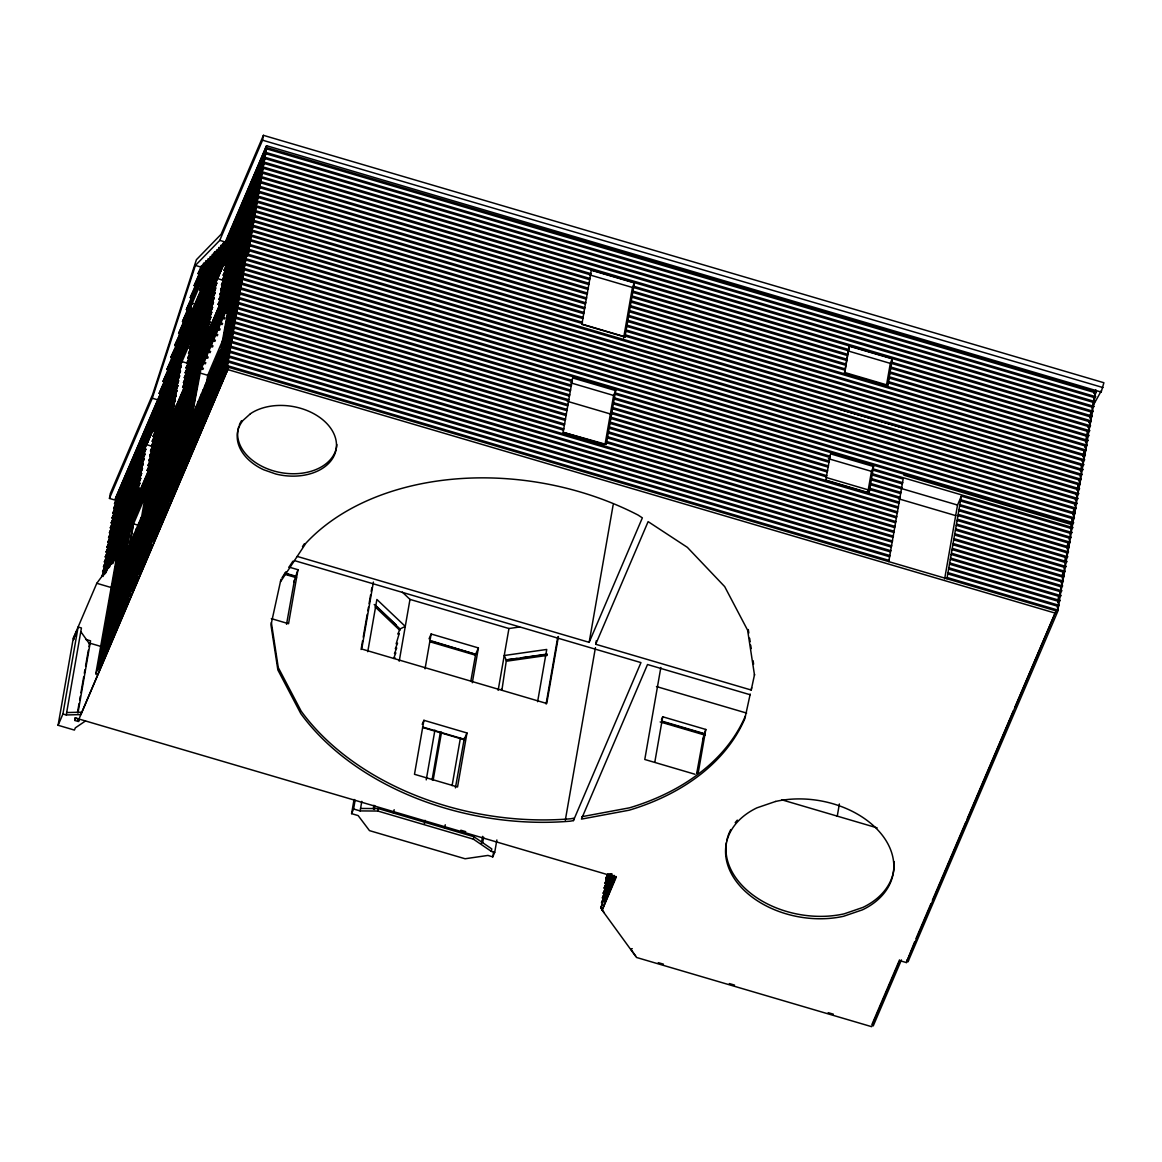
<?xml version="1.0" encoding="UTF-8"?>
<svg xmlns="http://www.w3.org/2000/svg" width="1162" height="1162" viewBox="0 0 1162 1162"><rect width="100%" height="100%" fill="white"/><g stroke="black" fill="none" stroke-linecap="round" stroke-linejoin="round"><path stroke-width="1.5" d="M517.046 658.389L506.429 659.9L501.882 690.286L501.33 689.051M74.818 720.455L75.239 718.043L79.205 719.104L78.13 721.428L74.818 720.455L75.051 717.884L616.238 877.179L602.134 910.18L636.5 957.459L871.602 1026.671L899.824 960.654L906.36 962.572L1056.084 610.863L226.982 366.829L246.475 255.074L1075.576 499.108L1076.927 503.32L1075.504 506.647M78.784 721.5L78.958 719.089L228.667 367.323L80.861 714.586L66.249 714.964L62.922 713.991L58.1 725.277L74.412 730.085L75.37 727.833L85.509 720.963M227.607 367.715L226.982 371.274L225.297 370.765L227.476 365.667L246.475 255.074M563.236 431.785L572.605 377.926L615.671 390.592L606.303 444.45L563.004 432.308L604.356 444.48M581.857 324.329L591.313 270.252L634.379 282.932L624.924 337.009L581.857 324.329L582.017 323.414L251.529 226.14M624.924 337.009L625.083 336.079L1080.631 470.174L1081.967 474.372L1079.832 479.383M826.371 476.841L826.051 480.182L869.118 492.848L873.548 466.499L830.481 453.834L826.371 476.841L611.546 413.614M844.759 372.508L849.204 346.16L892.256 358.84L887.826 385.188L844.759 372.508L844.454 373.249L849.611 374.774M888.756 561.609L903.164 479.02L872.822 470.087M946.928 578.734L961.337 496.13L1070.492 528.26L1071.829 532.472L1069.694 537.469M58.1 725.277L73.279 638.301L96.795 583.295L117.188 555.625M74.237 636.05L73.613 639.71L76.198 631.46M62.922 713.991L78.115 627.001L81.427 627.974L66.249 714.964M116.403 500.473L109.46 498.425L110.303 493.559L152.571 394.659L196.407 259.707L221.143 234.245L263.411 135.329L1103.9 382.734L1101.155 392.044L266.577 145.715L115.314 498.861L157.219 401.558M77.505 712.335L79.06 703.46M79.67 699.902L80.294 696.358M80.919 692.813L83.708 676.836M84.318 673.277L84.942 669.733M85.567 666.175L88.356 650.212M88.966 646.653L89.59 643.109L101.472 646.595M77.941 713.119L90.549 640.843L85.639 639.405M78.13 721.428L78.551 719.017M97.492 674.265L95.792 673.771L115.997 560.375L249.031 250.716L1076.433 494.257L1077.77 498.454L1076.346 501.795M95.792 673.771L97.695 669.312L117.202 557.557M100.818 663.328L99.888 668.658L98.189 668.15L117.696 556.395M98.189 668.15L100.092 663.691L119.599 551.95M100.019 666.262L99.395 669.806L97.695 669.312M103.215 657.721L102.285 663.037L100.586 662.543L120.093 550.788L121.792 551.282M100.586 662.543L102.488 658.084L121.995 546.329M102.416 660.655L101.791 664.199L100.092 663.691M105.611 652.114L104.682 657.431L102.982 656.937L122.489 545.181L124.189 545.675M102.982 656.937L104.885 652.478L124.392 540.722M107.703 648.265L107.078 651.824L105.379 651.316L124.886 539.56M105.379 651.316L107.296 646.871L126.789 535.116M110.099 642.659L109.475 646.203L107.79 645.709L127.283 533.954L128.982 534.462M107.209 649.427L106.584 652.971L104.885 652.478M107.79 645.709L109.693 641.25L129.185 529.494M112.496 637.052L111.872 640.596L110.187 640.102L129.679 528.347L131.379 528.841M109.606 643.821L108.981 647.365L107.296 646.871M110.187 640.102L112.089 635.643L131.596 523.888L133.281 524.396L146.964 492.383M112.307 636.427L111.378 641.758L109.693 641.25M112.583 634.481L127.341 549.902L129.243 545.457L114.486 630.036L112.583 634.481L114.283 634.989L114.893 631.46M114.718 630.821L113.789 636.137L112.089 635.643M117.289 625.853L116.679 629.383L114.98 628.874L133.281 524.396M129.374 547.622L133.514 523.844L138.423 525.282M114.98 628.874L116.883 624.415L131.64 539.836L133.339 540.345M117.101 625.243L116.185 630.53L114.486 630.036M119.686 620.247L119.076 623.762L117.377 623.268L132.134 538.689L134.037 534.23L135.736 534.723M117.377 623.268L119.279 618.809L134.037 534.23M122.083 614.625L121.473 618.155L119.773 617.661L134.531 533.067L136.433 528.623L138.133 529.117M119.497 619.636L118.582 624.924L116.883 624.415M119.773 617.661L121.676 613.202L136.433 528.623M121.589 615.787L120.979 619.302L119.279 618.809M125.104 605.489L123.869 612.548L122.17 612.04L136.927 527.461L138.844 523.002L140.529 523.51M122.17 612.04L124.073 607.581L138.844 523.002M123.985 610.181L123.375 613.696L121.676 613.202M127.5 599.882L126.266 606.927L124.566 606.433L139.338 521.854L141.241 517.395L142.926 517.903M124.566 606.433L126.469 601.974L141.241 517.395M126.702 602.802L125.772 608.089L124.073 607.581M128.662 601.32L126.963 600.827L146.47 489.071M126.963 600.827L128.88 596.367L148.373 484.612L150.072 485.106M131.059 595.714L129.36 595.205L148.867 483.45M128.793 598.953L128.169 602.482L126.469 601.974M129.36 595.205L131.277 590.761L150.769 479.005L152.469 479.499M131.19 593.317L130.565 596.861L128.88 596.367M134.385 584.776L133.456 590.093L131.771 589.599L151.263 477.843M131.771 589.599L133.674 585.14L153.181 473.384M133.586 587.711L132.962 591.255L131.277 590.761M136.782 579.17L135.867 584.486L134.167 583.992L153.66 472.237M134.167 583.992L136.07 579.533L155.577 467.778M135.983 582.089L135.373 585.648L133.674 585.14M138.263 578.879L136.564 578.371L156.071 466.63M136.564 578.371L138.467 573.926L157.974 462.171M141.59 567.942L140.66 573.273L138.961 572.764L158.468 461.009M138.38 576.483L137.77 580.027L136.07 579.533M138.961 572.764L140.863 568.305L160.371 456.564M143.986 562.335L143.057 567.652L141.357 567.158L160.864 455.402L162.564 455.896M140.776 570.876L140.166 574.42L138.467 573.926M141.357 567.158L143.26 562.698L162.767 450.943M146.078 558.501L145.453 562.045L143.754 561.551L163.261 449.796L164.96 450.29M143.754 561.551L145.657 557.092L165.164 445.337L166.863 445.83M148.475 552.88L147.85 556.438L146.151 555.93L165.658 444.174L167.357 444.683M146.151 555.93L148.053 551.471L167.56 439.73M147.981 554.042L147.356 557.586L145.657 557.092M150.247 550.817L148.547 550.323L168.054 438.568L169.754 439.062M148.547 550.323L150.45 545.864L169.957 434.109L171.656 434.617M152.643 545.21L150.944 544.717L170.451 432.961L172.15 433.455M150.682 546.648L149.753 551.979L148.053 551.471M150.944 544.717L152.861 540.257L172.354 428.502L174.053 428.996M155.664 536.045L155.04 539.604L153.355 539.095L172.847 427.34L174.547 427.848M153.355 539.095L155.258 534.651L174.75 422.895L176.45 423.389M155.476 535.435L154.546 540.751L152.861 540.257M157.436 533.983L155.752 533.489L175.244 421.733M155.752 533.489L157.654 529.03L177.161 417.274L178.846 417.783M157.872 529.828L156.943 535.145L155.258 534.651M159.848 528.376L158.148 527.882L177.655 416.127M158.148 527.882L160.051 523.423L179.558 411.668L181.243 412.161M163.479 515.667L162.244 522.769L160.545 522.261L180.052 410.52M159.964 525.979L159.354 529.538L157.654 529.03M160.545 522.261L162.448 517.816L181.955 406.061L183.654 406.555M165.875 510.06L164.641 517.148L162.941 516.654L182.449 404.899M162.36 520.373L161.75 523.917L160.051 523.423M162.941 516.654L164.844 512.195L184.351 400.44L186.051 400.948M164.757 514.766L164.147 518.31L162.448 517.816M167.648 507.997L167.037 511.541L165.338 511.048L184.845 399.292M165.338 511.048L167.241 506.588L186.748 394.833L188.447 395.341M167.154 509.145L166.544 512.703L164.844 512.195M169.434 505.935L167.735 505.441L187.242 393.686M167.735 505.441L169.637 500.982L189.145 389.226M169.565 503.538L168.94 507.082L167.241 506.588M172.76 494.997L171.831 500.328L170.131 499.82L189.638 388.064M170.131 499.82L172.034 495.361L191.541 383.62M175.157 489.391L174.227 494.707L172.528 494.213L192.035 382.458L193.734 382.952M171.961 497.932L171.337 501.476L169.637 500.982M172.528 494.213L174.431 489.754L193.938 377.999M174.358 492.325L173.734 495.869L172.034 495.361M177.554 483.784L176.624 489.1L174.925 488.606L194.432 376.851M174.925 488.606L176.842 484.147L196.334 372.392M196.828 371.23L176.13 490.262L174.431 489.754M179.021 483.494L177.336 482.985L179.238 478.541L198.731 366.785M179.151 481.097L178.527 484.641L176.842 484.147M182.042 474.328L181.417 477.872L179.732 477.379L199.225 365.623L200.924 366.132M179.732 477.379L181.635 472.919L201.142 361.164M184.743 466.95L183.828 472.266L182.129 471.772L201.636 360.017L203.321 360.51M181.548 475.49L180.923 479.034L179.238 478.541M203.539 355.557L191.977 416.069L193.662 412.132L195.361 412.626M182.129 471.772L184.032 467.313L193.662 412.132M186.835 463.101L186.225 466.659L184.526 466.151L194.156 410.97L196.058 406.511L197.758 407.02M201.2 368.935L202.9 369.429L203.394 368.281L201.694 367.788L204.033 354.41L205.718 354.904M208.172 332.593L208.332 331.678L206.633 331.17L182.623 387.367L184.322 387.876L212.893 321.554M184.526 466.151L186.428 461.706L196.058 406.511M201.694 367.788L203.597 363.328L205.935 349.951L207.635 350.445M186.661 462.476L185.731 467.807L184.032 467.313M186.922 460.544L196.552 405.364L198.455 400.905L188.825 456.085L186.922 460.544L188.622 461.038L189.246 457.479M203.597 363.328L205.296 363.822L205.79 362.675L204.091 362.166L206.429 348.789L208.129 349.297M204.091 362.166L205.994 357.707L208.332 344.33L210.031 344.838M189.057 456.855L188.128 462.2L186.428 461.706M189.319 454.938L198.949 399.743L200.852 395.298L191.222 450.478L189.319 454.938L191.018 455.431L191.643 451.873M205.994 357.707L207.693 358.216L208.187 357.054L206.487 356.56L208.826 343.182L210.525 343.676M206.487 356.56L208.39 352.101L210.729 338.723L212.428 339.231M191.454 451.248L190.524 456.593L188.825 456.085M191.715 449.316L201.346 394.136L203.248 389.677L193.618 444.872L191.715 449.316L193.415 449.825L194.039 446.266M208.39 352.101L210.09 352.609L210.583 351.447L208.884 350.953L211.223 337.576M208.884 350.953L210.787 346.494L213.125 333.116L214.825 333.61M194.112 443.71L203.742 388.529L205.645 384.07L196.015 439.251L194.112 443.71L195.812 444.218L196.436 440.645M210.787 346.494L212.486 346.988L212.98 345.84L211.281 345.332L213.619 331.954M211.281 345.332L213.183 340.887L215.522 327.51L217.221 328.004M196.509 438.103L206.139 382.908L208.056 378.463L198.411 433.644L196.509 438.103L198.208 438.597L198.833 435.038M213.183 340.887L214.883 341.381L215.377 340.219L213.677 339.725L216.016 326.348M205.95 385.668L207.751 375.297L224.76 335.513M219.574 306.652L220.184 303.18M213.677 339.725L215.595 335.266L217.919 321.889L219.618 322.397M198.644 434.414L197.714 439.759L196.015 439.251M198.905 432.496L208.55 377.301L210.453 372.842L200.823 428.037L198.905 432.496L200.605 432.99M215.595 335.266L217.279 335.774L217.773 334.612L216.088 334.119L218.412 320.741M216.088 334.119L217.991 329.659L220.315 316.282L222.015 316.776M200.735 430.579L200.111 434.152L198.411 433.644M203.001 427.384L201.316 426.875L210.947 371.695L212.849 367.236L214.549 367.729M217.991 329.659L219.676 330.153L220.17 329.006L218.485 328.497L220.809 315.12M201.316 426.875L203.219 422.431L212.849 367.236M218.485 328.497L220.388 324.053L222.712 310.675L224.411 311.169M206.023 418.204L205.398 421.762L203.713 421.269L213.343 366.088L215.246 361.629L216.945 362.123M220.388 324.053L222.087 324.547L222.581 323.385L220.882 322.891L223.206 309.513M203.132 424.972L202.508 428.531L200.823 428.037M203.713 421.269L205.616 416.809L215.246 361.629M220.882 322.891L222.784 318.432L225.123 305.054L226.808 305.562M205.529 419.366L204.904 422.924L203.219 422.431M208.739 410.811L207.809 416.156L206.11 415.662L215.74 360.467L217.643 356.008L219.342 356.516M222.784 318.432L224.484 318.94L224.978 317.778L223.278 317.284L225.617 303.907M206.11 415.662L208.013 411.203L217.643 356.008M223.278 317.284L225.181 312.825L227.52 299.447M207.925 413.745L207.315 417.318L205.616 416.809M210.206 410.549L208.506 410.041L218.136 354.86L220.039 350.401L221.739 350.909M225.181 312.825L226.88 313.319L227.374 312.171L225.675 311.663L228.013 298.3M208.506 410.041L210.409 405.596L220.039 350.401M225.675 311.663L227.578 307.218L229.916 293.841M210.322 408.138L209.712 411.697L208.013 411.203M213.532 399.597L212.602 404.928L210.903 404.434L229.263 303.253L228.072 306.056L229.771 306.565M228.072 306.056L230.41 292.679M210.903 404.434L212.806 399.975L232.313 288.22M215.929 394.005L214.999 399.321L213.3 398.827L232.807 287.072L234.506 287.566M212.733 402.531L212.109 406.09L210.409 405.596M213.3 398.827L215.202 394.368L234.709 282.613M217.396 393.715L215.696 393.206L235.203 281.465L236.903 281.959M215.696 393.206L217.599 388.762L237.106 277.006M217.526 391.318L216.902 394.862L215.202 394.368M220.417 384.549L219.792 388.108L218.093 387.6L237.6 275.844M218.093 387.6L219.996 383.14L239.503 271.4M109.46 498.425L152.28 398.232L195.405 265.43L219.749 240.374L262.554 140.195L263.411 135.329M219.923 385.711L219.298 389.255L217.599 388.762M222.814 378.943L222.189 382.487L220.489 381.993L239.997 270.238L241.696 270.731M220.489 381.993L222.392 377.534L241.899 265.778M222.32 380.105L221.695 383.649L219.996 383.14M225.515 371.564L224.586 376.88L222.886 376.386L242.393 264.631L244.093 265.125M222.886 376.386L224.803 371.927L244.296 260.172L245.995 260.666M225.297 370.765L244.79 259.01L246.489 259.518M225.021 372.712L224.092 378.028L222.392 377.534M227.418 367.105L226.488 372.421L224.803 371.927M248.174 255.567L248.348 254.551L247.012 254.158M248.581 253.272L249.031 250.716L246.184 257.368M289.353 567.187L297.966 569.714L288.554 623.703L271.327 618.634M361.077 649.514L362.602 640.712M363.227 637.183L367.221 614.277M367.831 610.762L368.456 607.232M369.066 603.703L370.605 594.9M371.215 591.371L371.84 587.841M373.409 582.075L361.731 649.021L546.736 703.489L558.428 636.529M367.758 651.708L376.88 599.461L405.277 626.391L400.018 628.976L374.193 604.501M496.871 839.966L494.707 852.371L492.775 856.873L487.938 855.435L465.076 858.762L369.487 830.627L358.143 815.579L351.592 813.647L354.061 799.471M351.592 813.647L353.582 808.999L355.122 800.182M353.582 808.999L360.133 810.916L361.803 801.344M400.018 628.976L397.869 634.132L399.234 633.464L396.169 643.85L397.535 643.182L395.327 648.701L396.692 648.033L394.47 653.567L395.835 652.899L393.627 658.418L394.993 657.75M373.307 808.796L373.917 805.266M399.205 661.222L409.983 599.403L402.328 592.126M374.309 809.478L374.934 805.934M360.133 810.916L377.868 811.047L378.289 808.578L473.864 836.713L491.787 848.914L491.352 851.383L494.707 852.371M393.54 813.284L394.165 809.725M425.045 668.833L431.131 634.002L478.395 647.917L472.309 682.748M423.912 720.309L414.485 774.299L457.552 786.964L466.964 732.975L423.912 720.309L422.184 724.333M426.236 779.891L434.922 730.099M424.406 823.829L425.016 820.314M432.09 779.804L440.383 732.263M433.165 780.065L441.545 732.06M444.639 828.317L445.264 824.759M452.091 785.643L460.472 737.623M430.071 640.93L475.636 654.337L431.814 641.032M455.402 787.88L464.393 738.015L464.103 739.686L422.765 727.528M498.149 690.344L508.941 628.526L519.617 627.001M491.352 851.383L473.442 839.182L473.864 836.713M547.084 654.467L506.429 659.9M481.402 843.452L482.651 836.349M482.709 842.537L483.624 837.265M492.775 856.873L493.705 851.586M537.614 701.703L546.736 649.456L504.235 655.513L506.356 660.292M546.082 703.983L557.76 637.023M605.082 444.218L613.594 395.458L615.671 390.592M623.616 337.982L632.433 287.479L634.379 282.932M297.211 556.409L589.163 642.339L613.144 504.874M754.559 674.439L751.218 690.039L595.699 644.256L596.324 640.698M565.298 820.299L595.438 647.612M280.957 579.344L270.964 624.982L277.863 669.951L300.769 713.555A243.7 169.594 9.9 0 0 570.31 821.171L573.432 820.59L573.854 818.193L570.731 818.774A243.7 169.594 9.9 0 1 301.176 711.159L278.27 667.554L271.371 622.585M602.134 910.18L615.947 876.438M660.844 667.438L644.779 759.483L695.065 774.284M654.831 762.054L662.732 716.78L705.799 729.46L698.202 772.991M751.218 690.039L751.64 687.643M844.454 373.249L847.534 355.587L632.709 292.359M847.81 353.96L849.161 346.247M867.651 493.284L871.471 471.351L873.548 466.499M886.49 385.319L890.31 363.386L892.256 358.84M887.507 385.915L892.227 358.927M837.221 816.305L839.371 804.002M944.648 578.865L957.532 505.049L961.337 496.13M906.36 962.572L914.61 941.874M1058.059 599.534L1058.626 596.295L949.47 564.166M1064.842 560.65L1065.409 557.411L956.253 525.282M1067.384 546.082L1067.951 542.843L958.795 510.714M1070.492 528.26L1071.335 523.408L242.248 279.359M1072.018 519.559L1072.192 518.543L243.09 274.508M1072.86 514.708L1073.891 508.825L244.79 264.791M1074.559 504.991L1074.734 503.974L245.632 259.925M1075.402 500.125L1075.576 499.108M1076.244 495.273L1076.433 494.257M1077.101 490.408L1078.118 484.539L249.031 240.49M1078.801 480.69L1078.932 479.891L251.529 236.351L109.228 567.593M1080.457 471.191L1080.631 470.174M1081.299 466.34L1081.473 465.308L625.926 331.228M1082.156 461.474L1082.33 460.457L626.768 326.362M1082.999 456.622L1084.03 450.74L628.468 316.645M1084.698 446.905L1084.872 445.874L629.325 311.794M1085.54 442.039L1087.414 431.305L889.743 373.118M1088.082 427.456L1088.257 426.439L890.586 368.267M1088.939 422.605L1089.114 421.588L891.443 363.401M1089.782 417.739L1089.956 416.722L260.854 172.688M1090.624 412.888L1090.813 411.871L261.711 167.822M1094.023 393.453L1094.197 392.436L266.795 148.896L265.59 147.24L1096.391 391.783L1094.967 395.109M1101.155 392.044L1101.373 390.752L1092.571 406.511L1094.691 401.5L1093.355 397.288L264.253 153.253M205.456 266.548L207.577 261.566L205.892 261.072L205.383 263.832L203.684 263.324L203.19 266.083L201.491 265.59L198.063 273.622L199.762 274.116L202.508 267.696M206.4 275.844L202.13 285.837L200.43 285.344L214.665 252.023L216.364 252.532L211.382 264.181M266.577 145.715L225.137 243.483L223.438 242.989L222.944 245.748L221.245 245.255L220.751 248.014L219.052 247.506L218.558 250.266L216.858 249.772L199.573 290.195L201.273 290.703M750.216 694.034L744.929 718.436A243.7 169.594 9.9 0 1 629.15 810.204L581.436 819.108L647.51 664.519L750.173 694.745M286.535 624.284L294.32 580.898L293.826 582.06L297.966 569.714M475.708 653.959L470.799 681.252M157.291 419.38L146.615 444.683L157.407 419.424M186.399 309.557L208.085 258.806L209.77 259.315L188.084 310.051L186.399 309.557L191.977 298.097L190.277 297.588L195.87 286.113L194.17 285.605L203.684 263.324M190.277 297.588L205.892 261.072M196.552 284.516L205.383 263.832M192.674 296.426L204.033 269.875M185.629 318.693L184.206 322.034L182.507 321.525L210.278 256.555L211.978 257.049L187.053 315.367M190.8 309.455L180.313 334.002L178.614 333.509L189.813 307.32L192.209 303.195L195.579 304.183M202.972 280.986L201.273 280.478L212.472 254.289L214.171 254.783M178.556 340.989L176.421 345.985L174.721 345.477L191.498 307.814L189.813 307.32L192.311 303.224M200.43 285.344L214.665 252.023M173.908 354.73L172.528 357.954L170.829 357.46L190.655 312.665L188.956 312.171M179.979 337.648L182.114 332.652M183.538 329.325L190.655 312.665M207.824 272.518L209.959 267.521M178.498 346.872L168.635 369.937L166.936 369.443L219.052 247.506M175.288 351.49L177.365 346.639M178.745 343.4L180.822 338.549M182.202 335.324L189.813 317.531L188.113 317.037M201.97 289.077L217.86 251.878M166.878 376.938L164.743 381.92L163.043 381.412L221.245 245.255M179.907 343.574L182.013 338.636M183.422 335.339L185.542 330.386M186.951 327.103L189.057 322.15M190.466 318.853L220.039 249.656M152.28 398.232L157.93 399.902L160.85 393.889L159.165 393.395L223.438 242.989M168.301 373.612L170.422 368.63M171.845 365.304L186.748 330.444M188.171 327.118L190.292 322.135M191.715 318.809L217.977 257.368M219.4 254.057L221.521 249.075M161.562 392.233L174.983 360.83M176.392 357.533L178.512 352.565M179.936 349.268L182.042 344.315M183.465 341.003L225.137 243.483M249.728 188.81L266.795 148.896L114.457 503.727L117.507 498.207M119.628 493.211L145.933 431.668M147.356 428.342L149.491 423.36M150.915 420.019L193.575 320.218M194.998 316.892L197.119 311.91M198.542 308.584L200.677 303.587M202.101 300.261L231.964 230.396M233.388 227.069L244.761 200.46M246.184 197.133L248.305 192.137M262.394 162.07L265.953 153.747L113.615 508.578L116.65 503.059M117.362 501.403L130.87 469.797M132.294 466.47L143.667 439.861M145.09 436.534L147.225 431.538M148.649 428.212L150.784 423.215M152.207 419.889L178.498 358.346M179.921 355.02L182.056 350.038M183.48 346.712L213.343 276.846M214.767 273.52L226.14 246.896M227.563 243.57L229.684 238.588M231.107 235.261L260.971 165.396M263.672 161.939L265.096 158.613L112.772 513.444L125.046 486.297M126.469 482.971L128.604 477.989M130.028 474.662L159.877 404.797M161.3 401.471L172.673 374.847M174.097 371.52L176.232 366.538M177.655 363.212L179.79 358.216M181.214 354.889L207.519 293.347M208.942 290.021L211.063 285.024M212.486 281.698L227.418 246.765M228.841 243.439L258.705 173.574M260.128 170.248L262.263 165.265M261.406 170.117L264.253 163.464L111.915 518.296L114.196 514.156M114.965 512.776L157.611 412.975M159.034 409.649L161.169 404.666M162.593 401.34L192.442 331.475M193.865 328.149L205.238 301.524M206.662 298.198L208.797 293.216M210.22 289.89L240.084 220.025M241.507 216.698L252.88 190.089M254.304 186.762L256.439 181.766M257.848 178.44L259.983 173.443M242.785 216.568L263.411 168.33L111.073 523.161L114.108 517.642M114.82 515.972L138.99 459.426M140.413 456.1L158.904 412.844M160.327 409.518L173.821 377.911M175.244 374.585L186.617 347.975M188.041 344.649L190.176 339.653M191.599 336.326L221.463 266.461M222.886 263.135L234.259 236.525M235.683 233.199L237.818 228.217M239.227 224.876L241.362 219.894M153.166 446.6L146.485 444.639L144.146 448.648L110.23 528.013L113.266 522.493M154.764 426.686L178.788 370.475L180.473 370.983L156.463 427.18L154.764 426.686L157.306 422.314L155.606 421.821L179.631 365.623L181.969 361.6L188.549 363.575M200.561 321.104L192.79 339.289L191.105 338.781L229.059 251.776L226.59 255.756L228.289 256.25L225.733 260.608L227.432 261.116L233.126 247.796M226.59 255.756L262.554 173.182L255.451 189.827M113.978 520.837L120.369 505.862M121.792 502.536L133.165 475.926M134.589 472.6L136.724 467.603M138.147 464.277L140.282 459.295M141.706 455.969L171.555 386.104M172.978 382.777L254.028 193.153M217.599 278.604L229.059 251.776M144.146 448.648L145.846 449.157L109.373 532.879L118.103 514.054M194.78 337.532L191.948 344.141L190.248 343.647L216.815 283.078L215.115 282.584M225.733 260.608L261.711 178.047L253.171 198.019M119.526 510.714L121.661 505.731M123.085 502.405L145.846 449.157M160.138 415.705L162.259 410.752M163.668 407.441L165.788 402.488M167.197 399.176L169.318 394.223M170.727 390.911L181.33 366.117L179.631 365.623M201.985 317.792L204.105 312.839M205.514 309.528L216.815 283.078M229.001 254.58L248.203 209.654M249.612 206.328L251.747 201.346M143.289 453.514L144.989 454.008L108.531 537.73L110.811 533.59M177.931 375.341L179.631 375.834L155.606 432.032L153.921 431.538L180.473 370.983M188.549 353.364L212.573 297.167L214.273 297.661L190.248 353.858L188.549 353.364L191.105 349.007L189.406 348.498L215.972 287.944L214.273 287.45M226.59 265.967L224.891 265.473L260.854 182.899L250.905 206.197M111.567 532.211L115.837 522.232M117.26 518.906L119.395 513.909M120.804 510.583L144.989 454.008M196.189 334.22L198.31 329.267M199.719 325.956L201.839 321.002M203.248 317.691L215.26 289.599M234.55 244.47L245.923 217.846M247.346 214.52L249.481 209.523M142.447 458.365L144.146 458.874L107.674 542.596L110.724 537.076M157.582 430.289L154.764 436.897L153.064 436.404L179.631 375.834M225.733 270.833L224.048 270.325L260.012 187.765L232.284 252.662M111.436 535.406L128.503 495.477M129.926 492.151L132.047 487.154M133.47 483.828L144.146 458.874M191.803 347.351L199.573 329.166M200.997 325.854L215.115 292.795L213.416 292.301M228.725 260.971L230.86 255.989M141.604 463.231L143.289 463.725L106.831 547.447L109.867 541.942M155.33 438.452L153.921 441.749L152.222 441.255L178.788 380.7L177.089 380.192M211.731 302.018L213.43 302.512L186.864 363.081L189.406 358.724L187.707 358.216L214.273 297.661M255.466 204.134L258.313 197.482L222.349 280.042L224.891 275.685L223.191 275.191L259.17 192.616L257.746 195.942M110.579 540.272L113.426 533.619M114.849 530.293L126.222 503.669M127.646 500.343L129.781 495.346M131.204 492.02L143.289 463.725M159.005 426.977L173.835 392.262M175.244 388.965L178.076 382.342M226.445 269.163L228.58 264.166M230.003 260.84L256.323 199.283M140.747 468.083L142.447 468.591L105.989 552.313L111.16 541.797M176.232 385.058L177.931 385.552L151.365 446.121L153.921 441.749M112.583 538.471L142.447 468.591M156.739 435.14L177.931 385.552M191.527 353.756L206.357 319.056M207.766 315.744L209.886 310.777M211.31 307.48L213.43 302.512M225.602 274.029L241.246 237.411M242.669 234.085L254.042 207.461M139.905 472.949L141.604 473.442L105.132 557.164L108.168 551.659M169.173 411.798L152.222 451.466L150.523 450.972L177.089 390.417L175.389 389.909M189.115 365.129L187.707 368.441L186.007 367.933L212.573 307.378L210.874 306.884M240.258 245.472L223.191 285.402L221.506 284.908L257.47 202.333L240.403 242.277M110.303 546.663L141.604 473.442M156.594 438.35L150.523 450.972M158.017 435.038L177.089 390.417M189.261 361.919L212.573 307.378M235.421 253.926L221.506 284.908M236.845 250.6L238.98 245.603M139.048 477.814L140.747 478.308L104.289 562.03L107.325 556.511M171.715 411.595L150.523 461.198L148.823 460.689L151.365 456.332L149.68 455.838L176.232 395.269L174.547 394.775M205.224 330.313L186.864 373.292L185.165 372.799L211.731 312.244L210.031 311.736M243.541 243.541L221.506 295.119L219.807 294.625L222.349 290.268L220.649 289.759L256.613 207.199L241.681 242.146M108.037 554.855L121.545 523.234M122.969 519.908L134.356 493.284M135.765 489.957L137.9 484.961M139.324 481.634L140.747 478.308M170.582 408.501L172.702 403.534M174.126 400.236L176.232 395.269M190.539 361.832L211.731 312.244M138.205 482.666L139.905 483.16L103.433 566.882L115.721 539.734M148.823 460.689L175.389 400.135L173.69 399.626M195.899 355.02L186.007 378.158L184.308 377.65L210.874 317.095L209.189 316.601M219.807 294.625L255.771 212.05L254.347 215.391M117.144 536.408L119.279 531.426M120.703 528.085L139.905 483.16M152.077 454.676L163.377 428.226M164.801 424.929L166.907 419.961M168.33 416.664L170.451 411.697M171.86 408.399L175.389 400.135M206.647 327.016L210.874 317.095M223.06 288.597L249.365 227.026M250.789 223.7L252.924 218.717M137.363 487.532L139.048 488.025L102.59 571.748L104.87 567.608M172.005 409.344L173.69 409.852L149.68 466.049L147.981 465.555L174.547 404.986L172.847 404.492M182.623 387.367L185.165 383.01L183.465 382.516L210.031 321.961L208.332 321.453M228.478 281.683L220.649 299.985L218.95 299.476L254.928 216.916L252.081 223.569M105.626 566.228L113.455 547.927M114.878 544.6L117.013 539.604M118.437 536.278L120.557 531.281M121.981 527.955L139.048 488.025M173.123 408.298L174.547 404.986M197.308 351.708L199.428 346.755M200.852 343.444L202.972 338.491M204.381 335.179L210.031 321.961M244.964 240.214L247.099 235.218M248.523 231.892L250.658 226.895M136.506 492.383L138.205 492.877L101.748 576.599L129.679 512.849M158.715 447.762L148.823 470.915L147.124 470.407L173.69 409.852M222.654 298.184L219.807 304.836L218.107 304.342L254.071 221.768L233.446 270.034M131.088 509.522L138.205 492.877M185.876 381.368L197.177 354.918M198.586 351.607L200.706 346.654M202.115 343.342L209.189 326.812L207.49 326.319M229.902 278.343L232.037 273.36M103.04 576.454L253.229 226.634L231.18 278.212M148.344 471.743L136.869 498.571L137.363 497.743L135.663 497.249M173.036 413.962L184.322 387.876M207.853 332.506L219.807 304.836L219.313 305.664M104.638 574.289L127.399 521.041M128.822 517.715L130.957 512.718M132.381 509.392L137.363 497.743M160.124 444.465L162.244 439.497M163.668 436.2L172.847 414.703L171.148 414.209M224.077 294.857L226.198 289.861M227.621 286.535L229.756 281.538M214.926 316.819L216.945 312.084M105.742 572.982L252.386 231.485L243.846 251.457M110.201 564.166L112.322 559.183M113.745 555.857L128.677 520.925M130.1 517.598L143.609 485.992M145.032 482.666L156.405 456.056M157.829 452.73L159.964 447.733M161.387 444.407L204.033 344.606M205.456 341.279L207.591 336.283M209.015 332.957L211.15 327.974M212.573 324.648L242.422 254.783M111.479 564.035L141.343 494.184M142.766 490.858L150.581 472.556M152.004 469.23L154.139 464.234M155.563 460.907L157.683 455.925M159.107 452.599L188.97 382.734M190.394 379.408L201.767 352.783M203.19 349.457L205.325 344.475M206.749 341.149L208.87 336.152M210.293 332.826L223.801 301.219M225.225 297.893L236.598 271.283M238.021 267.957L240.156 262.961M241.58 259.634L251.529 236.351M112.627 562.495L250.716 240.999L235.799 275.931M112.801 563.701L119.207 548.725M120.616 545.399L132.003 518.789M133.412 515.449L135.547 510.467M136.971 507.14L179.631 407.339M181.054 404.013L183.189 399.016M184.613 395.69L186.733 390.708M188.157 387.367L218.02 317.516M219.444 314.19L230.817 287.566M232.24 284.24L234.375 279.258M133.064 522.028L118.539 556.017L116.839 555.523L249.874 245.85L1077.276 489.391L1078.626 493.603L1076.477 498.6M116.258 557.847L117.667 554.55M116.215 558.573L126.179 535.29M127.588 531.964L129.723 526.967M131.146 523.641L133.281 518.644M134.705 515.318L164.568 445.467M165.992 442.141L184.468 398.886M185.891 395.559L212.196 334.017M213.619 330.691L215.754 325.694M217.178 322.368L247.027 252.503M248.45 249.176L249.874 245.85M133.761 520.416L149.419 483.784M150.842 480.458L162.215 453.819M163.639 450.493L165.774 445.496M167.197 442.17L169.332 437.173M170.756 433.847L197.09 372.247M198.513 368.92L209.886 342.282M211.31 338.941L213.445 333.959M214.868 330.618L217.004 325.636M218.427 322.295L244.761 260.695M131.64 539.836L129.737 544.295L131.437 544.789M429.068 638.824L431.131 634.002M475.636 654.337L478.395 647.917M464.103 739.686L466.964 732.975M589.163 642.339L642.354 517.86L638.098 515.071A243.7 169.594 9.9 0 0 305.94 543.148L280.536 581.741M595.699 644.256L648.12 521.622L687.352 547.346L724.696 586.621L747.616 630.225L754.516 675.18M573.432 820.59L640.959 662.601L294.451 560.607M661.468 719.757L662.732 716.78M607.537 881.087L605.736 878.617L607.813 873.766M609.033 873.78L604.894 883.469L606.942 879.837M610.253 873.78L604.037 888.334L610.878 873.94M604.981 895.655L603.194 893.186L611.488 873.795M606.622 886.766L612.069 874.013M612.011 875.422L602.337 898.052L611.895 877.281M613.245 875.422L601.495 902.903L613.086 877.368M604.24 912.707L600.652 907.769L614.466 875.436M604.08 901.334L614.291 877.441M705.799 729.46L702.618 739.54L703.112 738.393L696.692 773.558L697.185 772.396M1094.11 399.975L1095.548 396.634L1094.197 392.436M1090.276 414.703L1093.849 406.351L1092.498 402.154L263.396 158.105M1090.857 416.214L1092.992 411.217L1091.655 407.005L262.554 162.97M1090.726 419.409L1092.149 416.069L1090.813 411.871M1089.157 425.931L1091.307 420.935L1089.956 416.722M1088.315 430.797L1090.45 425.786L1089.114 421.588M1086.746 437.319L1089.607 430.652L1088.257 426.439M1087.327 438.844L1088.765 435.503L1087.414 431.305M1085.773 445.366L1087.908 440.369L1086.572 436.157L888.901 377.984M1085.642 448.561L1087.066 445.22L1085.715 441.023L888.044 382.835M1084.785 453.412L1086.209 450.086L1084.872 445.874M1083.231 459.949L1085.366 454.938L1084.03 450.74M1080.95 468.141L1084.524 459.803L1083.173 455.591L627.625 321.511M1081.532 469.666L1083.667 464.655L1082.33 460.457M1081.401 472.861L1082.824 469.521L1081.473 465.308M1078.99 484.234L1081.125 479.238L1079.788 475.026L250.687 230.991M1078.888 487.212L1080.311 483.886L1078.932 479.891M1078.045 492.078L1079.469 488.737L1078.118 484.539M1073.935 513.183L1076.07 508.172L1074.734 503.974M1071.654 521.375L1075.228 513.038L1073.891 508.825M1072.236 522.9L1074.385 517.889L1073.034 513.691L243.933 269.642M1072.105 526.081L1073.528 522.755L1072.192 518.543M1070.551 532.617L1072.686 527.606L1071.335 523.408M1069.563 540.664L1070.986 537.323L1069.65 533.126L960.495 500.996M1067.282 548.856L1070.144 542.189L1068.793 537.977L959.652 505.848M1067.152 552.052L1069.287 547.041L1067.951 542.843M1067.021 555.247L1068.444 551.906L1067.094 547.694L957.953 515.565M1066.164 560.099L1067.602 556.758L1066.251 552.56L957.096 520.431M1065.322 564.964L1066.745 561.624L1065.409 557.411M1062.329 574.827L1065.903 566.475L1064.552 562.277L955.411 530.148M1062.91 576.337L1065.046 571.341L1063.709 567.129L954.554 535.014M872.023 1024.259L899.533 959.899M1061.356 582.874L1064.203 576.192L1062.867 571.995L953.712 539.865M873.228 1025.915L901.436 959.914M1061.211 586.069L1063.361 581.058L1062.01 576.846L952.855 544.731M1060.369 590.921L1062.504 585.909L1061.167 581.712L952.012 549.582M1060.238 594.116L1061.661 590.775L1060.31 586.563L951.17 554.448M1057.957 602.308L1060.804 595.627L1059.468 591.429L950.313 559.3M1057.827 605.504L1059.962 600.493L1058.626 596.295M916.019 938.547L930.951 903.629M932.374 900.289L965.796 822.115M967.205 818.789L1013.424 710.665M1014.847 707.338L1056.084 610.863M922.875 924.11L925.025 919.098M967.104 820.633L969.239 815.637M1035.574 660.423L1037.724 655.412M1057.681 608.685L1059.119 605.344L1057.769 601.146L948.628 569.017M907.987 961.831L1058.262 610.21L1056.926 606.012L947.771 573.883M194.17 285.605L199.065 275.554M182.507 321.525L187.387 311.489M178.614 333.509L184.206 322.034M174.721 345.477L180.313 334.002M170.829 357.46L175.026 348.847M166.936 369.443L172.528 357.954M163.043 381.412L167.938 371.375M159.165 393.395L164.743 381.92M605.736 878.617L607.116 876.192M603.194 893.186L605.939 888.349M600.652 907.769L602.715 904.138M201.273 280.478L203.684 276.353M199.573 290.195L201.273 287.29M200.634 291.793L187.881 320.828L189.813 317.531M224.891 265.473L227.432 261.116M224.048 270.325L225.733 267.42M223.191 275.191L224.891 272.286M212.573 297.167L215.115 292.795M191.105 338.781L193.444 334.772M220.649 289.759L223.191 285.402M190.248 343.647L191.948 340.742M189.406 348.498L191.105 345.593M218.95 299.476L221.506 295.119M178.788 370.475L181.33 366.117M218.107 304.342L219.807 301.437M187.707 358.216L190.248 353.858M206.633 331.17L209.189 326.812M186.007 367.933L187.707 365.028M155.606 421.821L157.175 419.148M185.165 372.799L187.707 368.441M184.308 377.65L186.864 373.292M153.921 431.538L156.463 427.18M183.465 382.516L185.165 379.611M153.064 436.404L154.764 433.484M152.222 441.255L153.921 438.35M149.68 455.838L151.365 452.933M147.981 465.555L150.523 461.198M147.124 470.407L149.68 466.049M116.839 555.523L119.047 553.112M115.997 560.375L117.696 557.469M198.063 273.622L201.956 267.362L195.405 265.43M73.279 638.301L76.169 633.886M281.945 577.834L285.925 571.791M288.902 567.259L292.882 561.231M302.483 546.634L304.415 543.7M632.259 948.657L630.705 949.107L635.716 956.006M581.857 816.697L629.557 807.808A243.7 169.594 9.9 0 0 745.35 716.039M520.591 657.881L547.157 654.09M506.458 661.207L547.186 655.397M66.655 712.553L81.282 712.19M360.554 808.462L378.289 808.578M262.554 140.195L1103.058 387.585M264.747 152.091L1095.548 396.634M263.89 156.957L1094.691 401.5M263.048 161.809L1093.849 406.351M262.205 166.674L1092.992 411.217M261.348 171.526L1092.149 416.069M260.506 176.392L590.993 273.666M634.045 286.346L848.87 349.573M891.937 362.253L1091.307 420.935M260.012 177.539L590.499 274.828M633.566 287.493L848.376 350.721M589.366 274.798L632.433 287.479M847.258 350.706L890.31 363.386M259.663 181.243L590.136 278.531M633.203 291.197L848.028 354.425M891.08 367.105L1090.45 425.786M259.17 182.405L589.642 279.679M258.806 186.109L589.294 283.383M632.36 296.063L847.171 359.29M890.237 371.971L1089.607 430.652M258.313 187.256L588.8 284.545M631.867 297.211L846.677 360.438M257.964 190.96L588.451 288.249M631.503 300.914L846.328 364.142M889.395 376.822L1088.765 435.503M257.47 192.122L587.957 289.396M631.01 302.076L845.834 365.304M257.107 195.826L587.594 293.1M630.661 305.78L845.486 369.008M888.538 381.688L1087.908 440.369M256.613 196.988L587.1 294.262M630.167 306.928L844.992 370.155M856.51 376.793L868.566 380.337M872.008 381.354L880.622 383.896M256.265 200.677L586.752 297.966M629.819 310.632L1087.066 445.22M255.771 201.839L586.258 299.113M255.422 205.543L585.895 302.817M628.962 315.498L1086.209 450.086M254.928 206.705L585.401 303.979M254.565 210.409L585.052 307.683M628.119 320.349L1085.366 454.938M254.071 211.557L584.559 308.831M253.723 215.26L584.21 312.534M627.262 325.215L1084.524 459.803M253.229 216.422L583.716 313.696M252.88 220.126L583.353 317.4M626.42 330.066L1083.667 464.655M252.386 221.274L582.859 318.548M252.023 224.978L582.511 322.252M625.577 334.932L1082.824 469.521M581.944 324.111L625.011 336.791M251.181 229.844L1081.967 474.372M250.324 234.695L1081.125 479.238M838.238 408.821L911.647 430.419M249.525 239.343L1080.311 483.886M248.668 244.194L1079.469 488.737M219.749 240.374L225.399 242.045M247.826 249.06L1078.626 493.603M246.969 253.912L1077.77 498.454M246.126 258.777L1076.927 503.32M245.284 263.629L1076.07 508.172M244.427 268.495L1075.228 513.038M243.584 273.346L1074.385 517.889M242.742 278.212L1073.528 522.755M903.847 475.171L1071.161 524.425M241.885 283.063L572.372 380.352M615.439 393.017L830.249 456.245M873.316 468.925L1072.686 527.606M241.391 284.225L571.878 381.499M614.945 394.179L829.755 457.407M217.468 278.575L224.135 280.536M570.527 382.777L613.594 395.458M828.404 458.685L871.471 471.351M241.042 287.929L571.53 385.203M614.582 397.883L829.407 461.111M872.473 473.791L902.816 482.724M960.989 499.834L1071.829 532.472M240.549 289.077L571.036 386.365M614.088 399.031L828.913 462.258M871.979 474.938L902.322 483.871M240.185 292.78L570.673 390.069M613.739 402.735L828.564 465.962M871.616 478.642L901.973 487.575M960.146 504.7L1070.986 537.323M901.073 488.432L957.532 505.049M239.692 293.942L570.179 391.216M613.245 403.897L828.07 467.124M871.122 479.804L901.48 488.737M239.343 297.646L569.83 394.92M612.897 407.601L827.707 470.828M870.774 483.508L901.116 492.441M959.289 509.552L1070.144 542.189M238.849 298.808L569.336 396.082M612.403 408.748L827.213 471.975M870.28 484.656L900.623 493.589M238.5 302.512L568.973 399.786M612.04 412.452L826.865 475.679M869.917 488.36L900.274 497.292M958.447 514.417L1069.287 547.041M238.007 303.66L568.479 400.934M869.423 489.522L899.78 498.454M567.216 401.268L610.704 414.064M825.63 477.335L869.031 490.103M898.546 498.788L955.847 515.652M237.644 307.364L568.131 404.637M611.197 417.318L899.417 502.158M957.59 519.269L1068.444 551.906M237.15 308.526L567.637 405.799M610.704 418.465L898.923 503.306M227.578 307.218L229.277 307.712M236.801 312.229L567.288 409.503M610.34 422.169L898.575 507.01M956.747 524.135L1067.602 556.758M236.307 313.377L566.795 410.651M609.847 423.331L898.081 508.172M235.944 317.081L566.431 414.355M609.498 427.035L897.732 511.876M955.905 528.986L1066.745 561.624M235.45 318.243L565.938 415.517M609.004 428.182L897.238 513.023M235.102 321.947L565.589 419.221M608.656 431.886L896.875 516.727M955.048 533.852L1065.903 566.475M234.608 323.094L565.095 420.368M608.162 433.048L896.381 517.889M234.259 326.798L564.732 424.072M607.799 436.752L896.033 521.593M954.205 538.703L1065.046 571.341M233.765 327.96L564.253 425.234M607.305 437.9L895.539 522.74M233.402 331.664L563.89 428.938M606.956 441.604L895.19 526.444M953.348 543.569L1064.203 576.192M232.908 332.811L563.396 430.085M606.462 442.766L894.696 527.606M232.56 336.515L894.333 531.31M952.506 548.435L1063.361 581.058M232.066 337.677L893.839 532.457M231.717 341.381L893.491 536.161M951.663 553.286L1062.504 585.909M231.223 342.529L892.997 537.323M230.86 346.232L892.634 541.027M950.806 558.152L1061.661 590.775M230.366 347.394L892.14 542.175M230.018 351.098L891.791 545.879M949.964 563.004L1060.804 595.627M229.524 352.246L891.298 547.041M229.161 355.95L890.949 550.744M949.122 567.869L1059.962 600.493M228.667 357.112L890.455 551.892M218.136 354.86L219.836 355.354M228.318 360.816L890.092 555.596M948.265 572.721L1059.119 605.344M227.825 361.963L889.598 556.758M215.74 360.467L217.439 360.975M227.476 365.667L889.25 560.462M947.422 577.587L1058.262 610.21M228.26 369.719L1055.662 613.26M213.343 366.088L215.043 366.582M210.947 371.695L212.631 372.189M199.515 372.871L207.751 375.297M208.55 377.301L210.235 377.81M201.346 394.136L203.045 394.63M212.806 399.975L214.505 400.483M193.618 444.872L195.318 445.366M191.222 450.478L192.921 450.972M181.635 472.919L183.335 473.428M409.983 599.403L508.941 628.526M287.029 573.65L295.714 576.207M284.734 573.476L295.061 576.526L284.734 573.462M284.443 574.188L296.586 577.761M656.457 686.553L746.629 713.09M132.134 538.689L133.833 539.183M150.45 545.864L152.149 546.372M127.341 549.902L129.04 550.41M429.867 641.758L475.04 655.063M143.26 562.698L144.959 563.192M662.543 721.326L704.303 733.629M140.863 568.305L142.563 568.814M662.514 721.834L703.896 733.905M660.176 721.936L705.116 735.168M96.795 583.295L111.247 587.551M781.765 799.805L877.136 827.867M422.561 727.005L463.899 739.163M102.488 658.084L104.188 658.593M906.781 960.175L908.481 960.683M460.82 830.22L465.73 831.658M377.868 811.047L473.442 839.182M658.258 962.644L663.458 964.169M729.344 983.56L734.544 985.1M828.157 1012.654L833.357 1014.179M376.851 606.564L396.213 624.924M375.079 606.84L399.873 630.37M80.788 631.634L89.91 644.503M1095.751 389.778L1096.391 391.783M748.299 629.557L748.822 633.014M749.621 638.199L750.158 641.656M750.681 645.113L751.218 648.57M753.078 660.684L753.601 664.141M894.174 861.594A84.797 59.015 9.9 0 1 862.901 907.42L844.149 913.84A84.797 59.015 9.9 0 1 726.424 842.668M726.729 840.997A84.797 59.015 9.9 0 1 730.767 829.581M735.197 822.696A84.797 59.015 9.9 0 1 737.318 820.125M336.849 444.523A50.024 34.816 9.9 0 1 280.492 472.542A50.024 34.816 9.9 0 1 238.864 426.294M239.387 424.871A50.024 34.816 9.9 0 1 241.507 420.702M250.44 413.701L242.945 420.499A50.024 34.816 9.9 0 0 263.658 469.753L275.801 474.009A50.024 34.816 9.9 0 0 334.278 434.646A50.024 34.816 9.9 0 0 250.44 413.701M775.62 801.446L756.869 807.866A84.797 59.015 9.9 0 0 737.841 883.425A84.797 59.015 9.9 0 0 843.728 916.237L862.494 909.817A84.797 59.015 9.9 0 0 881.522 834.243A84.797 59.015 9.9 0 0 775.62 801.446"/></g></svg>
